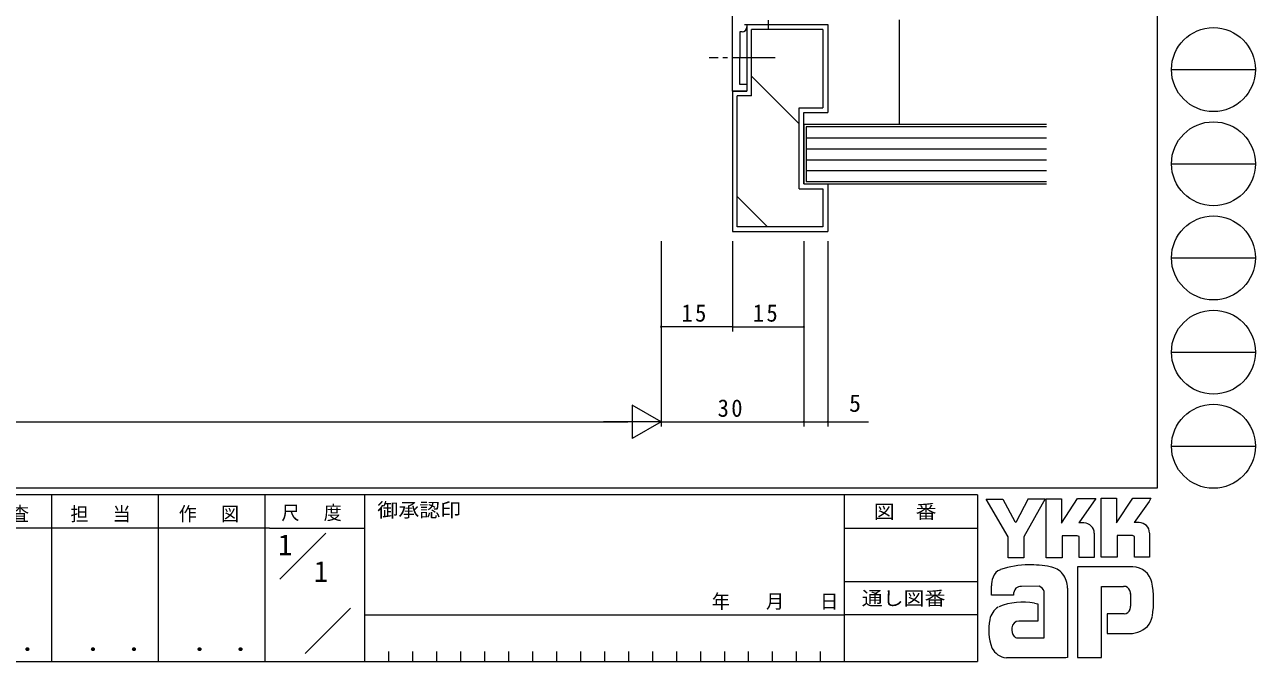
# Model space of a CAD drawing. Units: millimetres on the paper. Extents: x -420 to 373, y -297 to 267.
# Drawn here: x 114.2 to 372.9, y -297 to -163.1 of the extents above; entities that cross this region are included whole.
import ezdxf
from ezdxf.enums import TextEntityAlignment as Align

# ---------------------------------------------------------------- set-up
doc = ezdxf.new("R2010")
doc.units = ezdxf.units.MM
doc.linetypes.add('CHAIN2', pattern=[12, 9, -1, 1, -1])
for name, color, linetype, lineweight in [('0-1_YKK_ZWAK', 7, 'Continuous', 9), ('0-3_YKK_11', 7, 'Continuous', 9), ('0-5_YSS_K', 3, 'Continuous', 9), ('0-6_YKK_13', 4, 'Continuous', 9), ('0-7_YKK_D', 6, 'Continuous', 9)]:
    doc.layers.add(name, color=color, linetype=linetype, lineweight=lineweight)
doc.layers.add('0-2_USER1', color=3, linetype='Continuous')
doc.styles.add('ＭＳ ゴシック', font='')
doc.styles.get('ＭＳ ゴシック').set_extended_font_data('MS Gothic')

msp = doc.modelspace()

# ---------------------------------------------------------------- linework, layer by layer
at = {"layer": '0-1_YKK_ZWAK'}
for p, q in [((352.3, 264.4), (352.3, -260.6)), ((355.276, -172.596), (372.916, -172.596)), ((355.276, -192.392), (372.916, -192.392)), ((355.276, -212.188), (372.916, -212.188)), ((355.276, -231.984), (372.916, -231.984)), ((355.276, -251.78), (372.916, -251.78)), ((352.3, -260.6), (-417.7, -260.6)), ((314.5, -262), (-417.7, -262)), ((119.9, -262), (119.9, -297)), ((142.3, -262), (142.3, -297)), ((164.7, -262), (164.7, -297)), ((185.7, -262), (185.7, -297)), ((286.5, -262), (286.5, -297)), ((314.5, -262), (314.5, -297)), ((316.337, -262.906), (319.851, -262.906)), ((320.932, -270.799), (316.337, -262.906)), ((325.136, -262.798), (322.581, -267.771)), ((328.96, -275.231), (328.96, -262.825)), ((340.474, -262.717), (343.745, -262.717)), ((340.474, -275.123), (340.474, -262.717)), ((347.178, -262.717), (350.962, -262.717)), ((350.583, -263.365), (347.461, -267.825)), ((350.962, -262.717), (350.583, -263.365)), ((165.684, -268.999), (97.5, -268.999)), ((165.684, -268.999), (185.7, -268.999)), ((286.5, -269), (314.5, -269)), ((336.879, -267.906), (335.84, -267.906)), ((348.501, -267.825), (347.461, -267.825)), ((167.87, -279.736), (177.564, -270.043)), ((335.474, -270.582), (332.284, -270.582)), ((339.042, -270.069), (339.042, -275.15)), ((343.88, -270.555), (343.88, -275.123)), ((347.069, -270.555), (343.88, -270.555)), ((347.502, -270.717), (347.069, -270.555)), ((347.502, -275.096), (347.502, -270.717)), ((350.664, -270.069), (350.664, -275.096)), ((343.88, -275.123), (340.474, -275.123)), ((347.502, -275.046), (347.553, -275.096)), ((350.664, -275.096), (347.502, -275.096)), ((347.124, -277.096), (335.528, -277.096)), ((335.528, -277.096), (335.528, -296.206)), ((286.5, -280.199), (314.5, -280.199)), ((317.418, -283.07), (317.418, -281.141)), ((327.446, -281.205), (323.748, -281.275)), ((333.42, -281.583), (333.42, -296.179)), ((340.555, -281.259), (345.204, -281.259)), ((340.555, -296.206), (340.555, -281.259)), ((322.067, -283.07), (317.418, -283.07)), ((328.527, -292.071), (328.527, -282.34)), ((346.673, -282.756), (346.691, -285.391)), ((173.172, -295.345), (182.696, -285.821)), ((341.772, -286.989), (341.772, -291.125)), ((345.313, -286.989), (341.772, -286.989)), ((185.7, -287.2), (286.5, -287.2)), ((314.5, -287.199), (286.5, -287.199)), ((327.176, -288.53), (323.181, -288.535)), ((322.905, -292.071), (328.527, -292.071)), ((328.095, -292.071), (328.446, -292.071)), ((328.527, -292.07), (328.528, -292.071)), ((341.772, -291.125), (347.097, -291.125)), ((347.097, -291.125), (348.178, -290.882)), ((190.74, -294.9), (190.74, -297)), ((195.78, -294.9), (195.78, -297)), ((200.82, -294.9), (200.82, -297)), ((205.86, -294.9), (205.86, -297)), ((210.9, -294.9), (210.9, -297)), ((215.94, -294.9), (215.94, -297)), ((220.98, -294.9), (220.98, -297)), ((226.02, -294.9), (226.02, -297)), ((231.06, -294.9), (231.06, -297)), ((236.1, -294.9), (236.1, -297)), ((241.14, -294.9), (241.14, -297)), ((246.18, -294.9), (246.18, -297)), ((251.22, -294.9), (251.22, -297)), ((256.26, -294.9), (256.26, -297)), ((261.3, -294.9), (261.3, -297)), ((266.34, -294.9), (266.34, -297)), ((271.38, -294.9), (271.38, -297)), ((276.42, -294.9), (276.42, -297)), ((281.46, -294.9), (281.46, -297)), ((-417.7, -297), (314.5, -297)), ((322.067, -296.26), (320.58, -296.26)), ((333.095, -296.233), (322.067, -296.26)), ((333.42, -296.179), (333.095, -296.233))]:
    msp.add_line(p, q, dxfattribs=at)
for points in [[(319.851, -262.906), (322.364, -267.609), (322.581, -267.771)], [(325.136, -262.798), (328.762, -262.798), (324.229, -270.826)], [(328.96, -262.825), (332.176, -262.825), (332.176, -267.923), (335.555, -262.771)], [(335.555, -262.771), (339.38, -262.771), (335.84, -267.906)], [(343.745, -262.717), (343.745, -267.908), (347.178, -262.717)], [(324.229, -270.826), (324.229, -275.258), (320.932, -275.258), (320.932, -270.799)], [(332.284, -270.582), (332.284, -275.231), (328.96, -275.231)], [(339.042, -275.15), (335.906, -275.15), (335.906, -270.744), (335.474, -270.582)], [(326.473, -284.773), (327.176, -284.935), (327.176, -288.53)], [(335.528, -296.206), (339.772, -296.206), (340.555, -296.206)]]:
    msp.add_lwpolyline(points, dxfattribs=at)
for centre in [(364.096, -172.596), (364.096, -192.392), (364.096, -212.188), (364.096, -231.984), (364.096, -251.78)]:
    msp.add_circle(centre, 8.82, dxfattribs=at)
for centre, radius, start, end in [((336.879, -270.069), 2.163, 0.00165, 89.99603), ((348.501, -269.988), 2.163, 0.00165, 89.99603), ((325.222, -294.401), 17.68, 89.89165, 109.30847), ((325.741, -297.463), 20.748, 78.78009, 91.46938), ((322.459, -281.166), 5.037, 158.41083, 179.71774), ((320.106, -280.055), 2.444, 109.02126, 161.51263), ((329.03, -281.496), 4.449, 40.66422, 80.31693), ((328.809, -281.485), 4.612, 358.78058, 38.76563), ((346.972, -281.44), 4.341, 14.44571, 87.08746), ((324.175, -283.007), 2.109, 138.46381, 181.71359), ((323.615, -282.971), 1.701, 85.50551, 126.78038), ((326.956, -282.754), 1.625, 14.75519, 72.44994), ((345.365, -282.479), 1.229, 16.43123, 96.91661), ((330.666, -284.187), 20.86, 350.99026, 10.67624), ((324.02, -297.854), 13.309, 79.38097, 112.05824), ((343.031, -283.208), 3.673, 4.93422, 17.03551), ((320.927, -288.927), 3.908, 121.8271, 169.08475), ((345.314, -285.684), 1.306, 269.95467, 342.90144), ((343.01, -285.041), 3.697, 343.6902, 354.75362), ((327.949, -290.395), 11.082, 168.76372, 199.80078), ((323.19, -289.979), 1.445, 90.33952, 178.03638), ((347.035, -286.745), 4.291, 285.4429, 349.90448), ((324.082, -290.328), 2.369, 171.08202, 216.71922), ((323.15, -290.565), 1.526, 230.97279, 260.7549), ((320.94, -292.443), 3.823, 207.31435, 263.59464)]:
    msp.add_arc(centre, radius, start, end, dxfattribs=at)
at = {"layer": '0-3_YKK_11'}
for p, q in [((263.02, -177.139), (263.021, -157.139)), ((264.521, -164.639), (264.52, -175.639)), ((265.021, -164.639), (264.521, -164.639)), ((265.521, -163.139), (266.021, -163.139)), ((266.021, -163.139), (266.021, -163.639)), ((264.52, -175.639), (266.02, -175.639)), ((266.02, -175.639), (266.02, -177.139)), ((266.02, -177.139), (263.02, -177.139))]:
    msp.add_line(p, q, dxfattribs=at)
msp.add_arc((265.021, -163.639), 1, 269.99875, 359.99873, dxfattribs=at)
at = {"layer": '0-5_YSS_K'}
for p, q in [((298.029, -162.139), (298.029, -184.14)), ((266.021, -163.139), (266.02, -177.139)), ((266.021, -163.139), (283.021, -163.14)), ((267.02, -178.139), (267.021, -164.139)), ((282.021, -164.14), (267.021, -164.139)), ((282.021, -164.14), (282.02, -180.639)), ((283.021, -163.14), (283.02, -181.64)), ((267.02, -174.001), (277.02, -184.002)), ((263.02, -177.139), (263.019, -206.639)), ((263.02, -177.139), (266.02, -177.139)), ((264.019, -205.639), (264.02, -178.139)), ((267.02, -178.139), (264.02, -178.139)), ((277.02, -180.639), (282.02, -180.639)), ((277.02, -197.639), (277.02, -180.639)), ((278.02, -181.639), (283.02, -181.64)), ((278.02, -196.639), (278.02, -181.639)), ((278.52, -186.939), (329.001, -186.942)), ((278.52, -189.239), (329, -189.242)), ((278.52, -191.539), (329, -191.542)), ((278.52, -193.839), (329, -193.842)), ((277.02, -197.639), (282.019, -197.639)), ((278.02, -196.639), (283.02, -196.64)), ((282.019, -197.639), (282.019, -205.639)), ((283.02, -196.64), (283.019, -206.64)), ((264.019, -199.286), (270.372, -205.639)), ((263.019, -206.639), (283.019, -206.64)), ((282.019, -205.639), (264.019, -205.639))]:
    msp.add_line(p, q, dxfattribs=at)
for points in [[(329.001, -184.142), (278.02, -184.139), (278.02, -196.639), (329, -196.642)], [(329.001, -184.642), (278.52, -184.639), (278.52, -196.139), (329, -196.142)]]:
    msp.add_lwpolyline(points, dxfattribs=at)
at = {"layer": '0-6_YKK_13', "linetype": 'CHAIN2'}
for p, q in [((270.521, -150.188), (270.521, -164.046)), ((271.971, -170.139), (258.114, -170.139))]:
    msp.add_line(p, q, dxfattribs=at)
at = {"layer": '0-7_YKK_D'}
for p, q in [((248.021, -208.639), (248.021, -247.639)), ((248.021, -208.639), (248.021, -227.639)), ((248.021, -208.639), (248.021, -247.639)), ((263.02, -208.639), (263.02, -227.639)), ((263.021, -208.639), (263.021, -227.639)), ((278.021, -208.639), (278.021, -247.639)), ((278.021, -208.639), (278.021, -227.639)), ((278.021, -208.639), (278.021, -247.639)), ((283.029, -208.639), (283.029, -247.639)), ((263.021, -226.639), (248.021, -226.639)), ((263.02, -226.639), (278.021, -226.639)), ((248.021, -246.639), (241.959, -243.139)), ((241.959, -243.139), (241.959, -250.139)), ((-14.979, -246.639), (241.021, -246.639)), ((248.021, -246.639), (235.896, -246.639)), ((248.021, -246.639), (241.959, -250.139)), ((248.021, -246.639), (278.021, -246.639))]:
    msp.add_line(p, q, dxfattribs=at)
msp.add_lwpolyline([(278.021, -246.639), (283.029, -246.639), (291.629, -246.639)], dxfattribs=at)
for centre, start, end in [((248.021, -226.639), 0, 180), ((248.021, -226.639), 180, 0), ((263.02, -226.639), 0, 180), ((263.02, -226.639), 180, 0), ((263.021, -226.639), 0, 180), ((263.021, -226.639), 180, 0), ((278.021, -226.639), 0, 180), ((278.021, -226.639), 180, 0), ((278.021, -246.639), 0, 180), ((278.021, -246.639), 0, 180), ((278.021, -246.639), 180, 0), ((278.021, -246.639), 180, 0), ((283.029, -246.639), 0, 180), ((283.029, -246.639), 180, 0)]:
    msp.add_arc(centre, 0.106, start, end, dxfattribs=at)

# ---------------------------------------------------------------- texts
at = {"layer": '0-1_YKK_ZWAK', "style": 'ＭＳ ゴシック', "width": 1.1}
for s, p in [('御承認印', (188.367, -267.533)), ('図\u3000番', (292.698, -267.862)), ('通し図番', (290.179, -286.085))]:
    msp.add_text(s, height=2.933, dxfattribs=at).set_placement(p, align=Align.BOTTOM_LEFT)
at = {"layer": '0-1_YKK_ZWAK', "color": 3, "style": 'ＭＳ ゴシック', "width": 1.15}
for p in [(101.955, -295.946), (124.355, -295.946), (146.755, -295.946)]:
    msp.add_text(' ． ．', height=3.666, dxfattribs=at).set_placement(p, align=Align.BOTTOM_LEFT)
at = {"layer": '0-1_YKK_ZWAK', "char_height": 2.933, "attachment_point": 7, "style": 'ＭＳ ゴシック'}
for s, insert in [('\\T1.17;\\W0.95;尺\\~\\~度', (168.212, -267.537)), ('\\T1.17;\\W0.95;照\\~\\~査', (102.489, -267.78)), ('\\T1.17;\\W0.95;担\\~\\~当', (123.855, -267.78)), ('\\T1.17;\\W0.95;作\\~\\~図', (146.62, -267.762)), ('\\T1.2;\\W0.95;年\\~\\~\\~月\\~\\~\\~日', (258.676, -286.169))]:
    msp.add_mtext(s, dxfattribs=dict(at, insert=insert))
at = {"layer": '0-2_USER1', "style": 'ＭＳ ゴシック'}
for p in [(167.5, -275.999), (175.033, -281.599)]:
    msp.add_text('1', height=4.399, dxfattribs=at).set_placement(p, align=Align.BOTTOM_LEFT)
at = {"layer": '0-7_YKK_D', "color": 3, "style": 'ＭＳ ゴシック'}
msp.add_text('5', height=3.666, dxfattribs=at).set_placement((287.518, -245.639), align=Align.BOTTOM_LEFT)
at = {"layer": '0-7_YKK_D', "color": 3, "char_height": 3.666, "attachment_point": 7, "style": 'ＭＳ ゴシック'}
for s, insert in [('\\T1.21;\\W0.95;15', (252.28, -225.639)), ('\\T1.21;\\W0.95;15', (267.28, -225.639)), ('\\T1.21;\\W0.95;30', (259.89, -245.639))]:
    msp.add_mtext(s, dxfattribs=dict(at, insert=insert))

doc.saveas('drawing.dxf')
